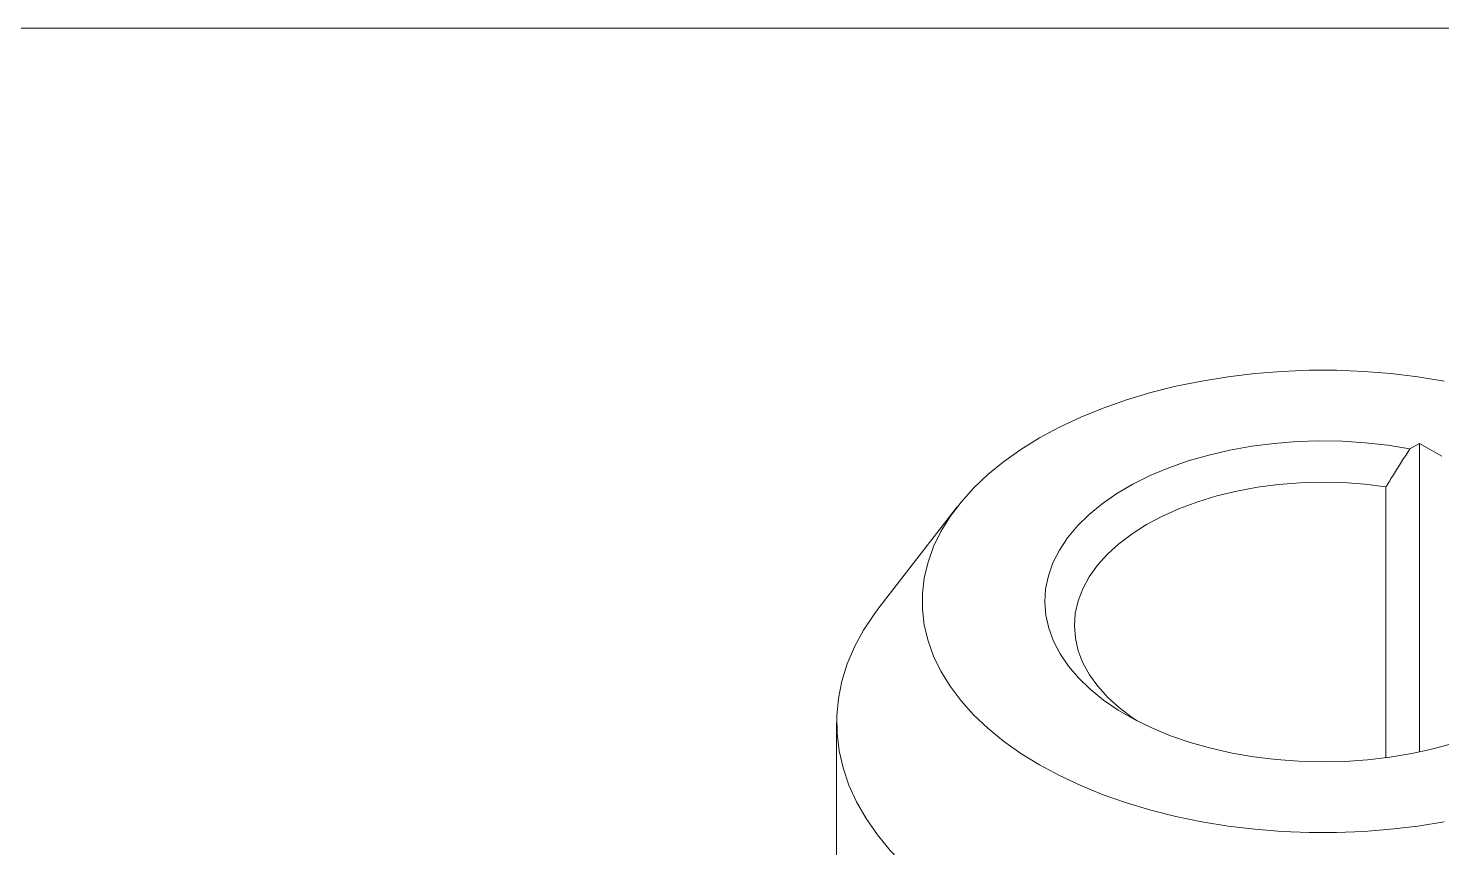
# Model space of a CAD drawing. Header units: millimetres. Extents: x 2 to 278, y 1 to 215.
# Drawn here: x 220.5 to 256.83, y 193.57 to 214.65 of the extents above; entities that cross this region are included whole.
import ezdxf

# ---------------------------------------------------------------- set-up
doc = ezdxf.new("R2010")
doc.units = ezdxf.units.MM

msp = doc.modelspace()

# ---------------------------------------------------------------- linework, layer by layer
at = {"color": 7, "linetype": 'Continuous', "lineweight": 0}
for p, q in [((1.579, 214.645), (277.989, 214.645)), ((256.01, 203.828), (256.258, 203.971)), ((256.258, 203.971), (256.833, 203.639)), ((256.258, 203.971), (256.258, 196.035)), ((255.397, 202.852), (255.397, 195.886)), ((244.376, 202.334), (242.368, 199.741)), ((241.279, 196.795), (241.279, 191.385))]:
    msp.add_line(p, q, dxfattribs=at)
at = {"color": 7, "linetype": 'Continuous', "lineweight": 0, "flags": 128}
for points in [[(256.895, 205.574), (256.218, 205.684), (255.529, 205.766), (254.832, 205.821), (254.131, 205.849), (253.427, 205.849), (252.726, 205.821), (252.029, 205.766), (251.34, 205.684), (250.663, 205.574), (250, 205.438), (249.355, 205.276), (248.731, 205.089), (248.13, 204.879), (247.555, 204.644), (247.01, 204.388), (246.496, 204.111), (246.016, 203.814), (245.572, 203.499), (245.166, 203.168), (244.801, 202.821), (244.477, 202.46), (244.197, 202.088), (243.961, 201.705), (243.772, 201.314), (243.629, 200.917), (243.533, 200.514), (243.485, 200.109), (243.485, 199.703), (243.533, 199.298), (243.629, 198.896), (243.772, 198.499), (243.961, 198.108), (244.197, 197.725), (244.477, 197.353), (244.801, 196.992), (245.166, 196.645), (245.572, 196.313), (246.016, 195.998), (246.496, 195.702)], [(257.142, 196.264), (256.612, 196.117), (256.063, 195.995), (255.499, 195.9), (254.923, 195.832), (254.339, 195.791), (253.751, 195.779), (253.164, 195.794), (252.581, 195.837), (252.005, 195.908), (251.442, 196.005), (250.895, 196.129), (250.367, 196.279), (249.862, 196.453), (249.384, 196.651), (248.935, 196.87), (248.52, 197.11), (248.139, 197.369), (247.797, 197.645), (247.496, 197.937), (247.237, 198.241), (247.022, 198.557), (246.853, 198.882), (246.73, 199.214), (246.656, 199.551), (246.629, 199.89), (246.651, 200.229), (246.721, 200.567), (246.839, 200.899), (247.004, 201.225), (247.214, 201.542), (247.469, 201.848), (247.767, 202.141), (248.105, 202.418), (248.482, 202.679), (248.894, 202.921), (249.34, 203.142), (249.816, 203.342), (250.318, 203.518), (250.844, 203.67), (251.39, 203.797), (251.951, 203.897), (252.526, 203.97), (253.108, 204.016), (253.695, 204.034), (254.283, 204.024), (254.868, 203.986), (255.445, 203.921), (256.01, 203.828)], [(255.397, 202.852), (254.853, 202.919), (254.302, 202.96), (253.746, 202.972), (253.191, 202.956), (252.64, 202.913), (252.097, 202.842), (251.568, 202.744), (251.055, 202.62), (250.563, 202.47), (250.095, 202.297), (249.655, 202.101), (249.246, 201.883), (248.872, 201.645), (248.535, 201.39), (248.238, 201.119), (247.982, 200.834), (247.771, 200.537), (247.605, 200.23), (247.486, 199.917), (247.414, 199.599), (247.391, 199.278), (247.416, 198.957), (247.49, 198.639), (247.611, 198.326), (247.778, 198.02), (247.992, 197.723), (248.249, 197.438), (248.548, 197.168), (248.886, 196.913), (249.007, 196.833)], [(244.94, 191.693), (244.408, 192.02), (243.912, 192.365), (243.454, 192.728), (243.036, 193.107), (242.659, 193.499), (242.326, 193.905), (242.037, 194.321), (241.793, 194.748), (241.596, 195.182), (241.445, 195.622), (241.343, 196.067), (241.289, 196.515), (241.283, 196.964), (241.325, 197.412), (241.415, 197.858), (241.554, 198.299), (241.739, 198.735), (241.971, 199.164), (242.249, 199.583), (242.368, 199.741)], [(246.496, 195.702), (247.01, 195.425), (247.555, 195.168), (248.13, 194.934), (248.731, 194.723), (249.355, 194.536), (250, 194.375), (250.663, 194.239), (251.34, 194.129), (252.029, 194.047), (252.726, 193.991), (253.427, 193.964), (254.131, 193.964), (254.832, 193.991), (255.529, 194.047), (256.218, 194.129), (256.895, 194.239)]]:
    msp.add_lwpolyline(points, dxfattribs=at)
at = {"color": 7, "linetype": 'Continuous', "lineweight": 0}
msp.add_open_spline([(255.397, 202.852), (255.463, 202.955), (255.668, 203.28), (255.872, 203.606), (256.01, 203.828)], degree=3, knots=[0, 0, 0, 0, 0.31919, 1, 1, 1, 1], dxfattribs=at)

doc.saveas('drawing.dxf')
